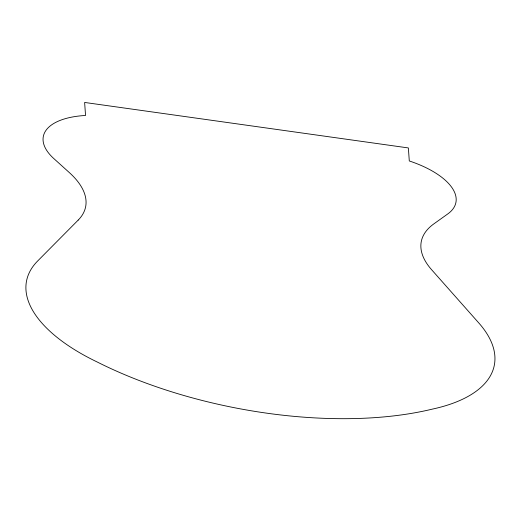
<?xml version="1.0" encoding="UTF-8"?>
<svg xmlns="http://www.w3.org/2000/svg" width="521" height="521" viewBox="0 0 521 521"><rect width="100%" height="100%" fill="white"/><g stroke="black" fill="none" stroke-linecap="round" stroke-linejoin="round"><path stroke-width="0.78" d="M78.209 220.083L37.681 260.969A170.087 76.157 11.1 0 0 97.362 362.075A271.044 121.36 11.1 0 0 432.274 409.135A170.087 76.157 11.1 0 0 478.786 322.948L431.635 269.748A113.389 50.771 11.1 0 1 433.876 223.861L447.721 213.968A73.702 32.999 11.1 0 0 409.291 160.956L408.373 147.938L84.63 102.448L85.542 115.467A73.702 32.999 11.1 0 0 53.878 158.625L69.404 172.646A113.389 50.771 11.1 0 1 78.209 220.083"/></g></svg>
